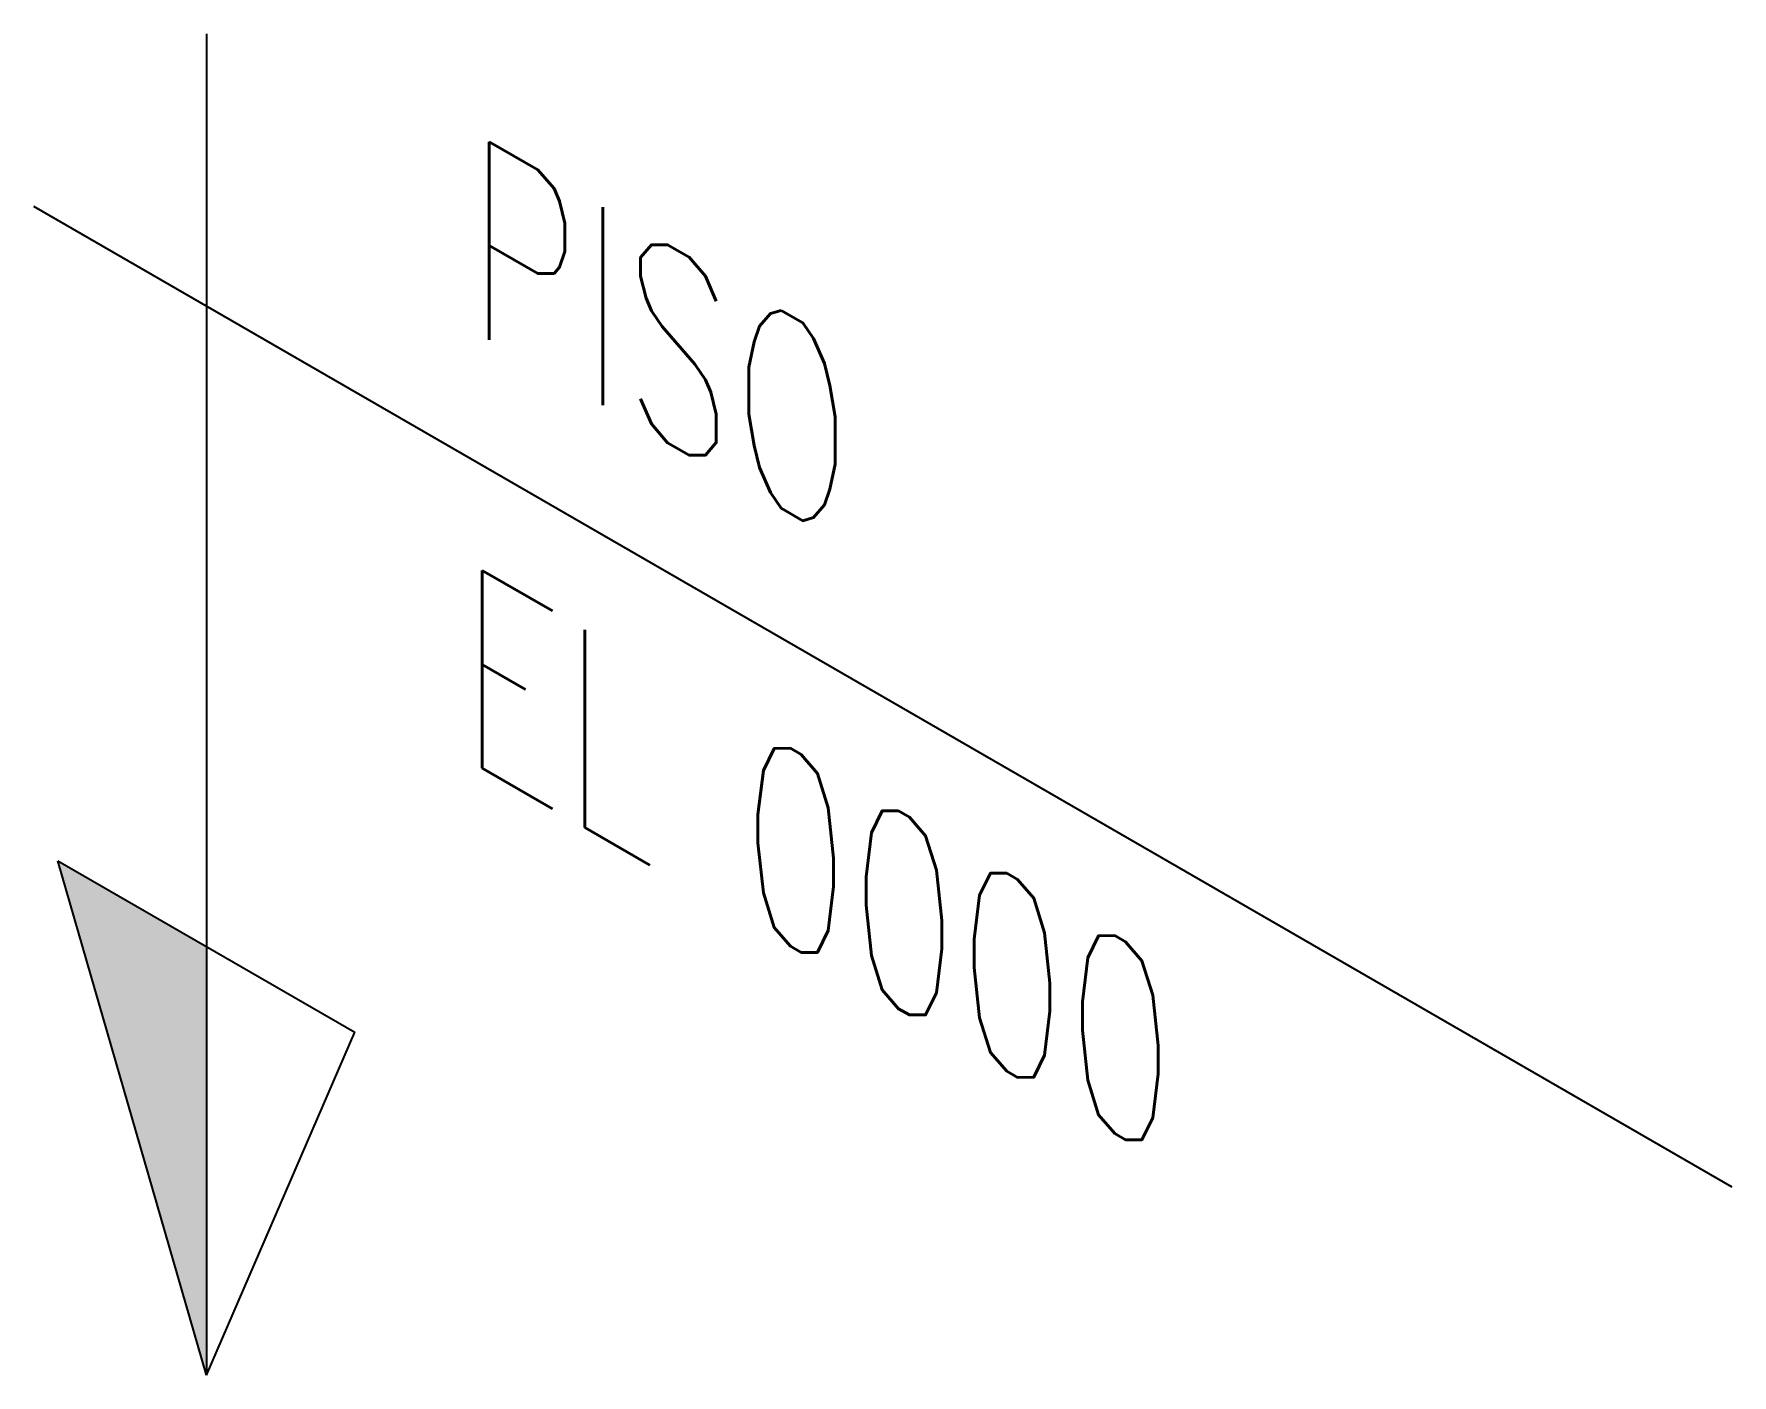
# Model space of a CAD drawing. Header units: millimetres. Extents: x -10136.19 to -10134.21, y -82.06 to -80.5.
import ezdxf

# ---------------------------------------------------------------- set-up
doc = ezdxf.new("R2010")
doc.units = ezdxf.units.MM
doc.layers.add('Tub_iso_símbolos', color=2, linetype='Continuous')
doc.styles.add('r80', font='romans.shx')

msp = doc.modelspace()

# ---------------------------------------------------------------- linework, layer by layer
at = {"layer": 'Tub_iso_símbolos', "color": 1}
for p, q in [((-10135.9909, -80.4953), (-10135.9909, -82.0601)), ((-10134.2106, -81.8408), (-10136.1921, -80.6968)), ((-10136.1641, -81.4601), (-10135.8177, -81.6601)), ((-10135.9909, -82.0601), (-10136.1641, -81.4601)), ((-10135.9909, -82.0601), (-10135.8177, -81.6601))]:
    msp.add_line(p, q, dxfattribs=at)
msp.add_solid([(-10136.1641, -81.4601), (-10135.9909, -81.5601), (-10135.9909, -82.0601)], dxfattribs=at)

# ---------------------------------------------------------------- texts
at = {"layer": 'Tub_iso_símbolos', "style": 'r80', "oblique": 330, "width": 0.85}
for s, p in [('PISO', (-10135.6861, -80.8375)), ('EL 0000', (-10135.6943, -81.3376))]:
    msp.add_text(s, height=0.2, rotation=330, dxfattribs=at).set_placement(p)

doc.saveas('drawing.dxf')
